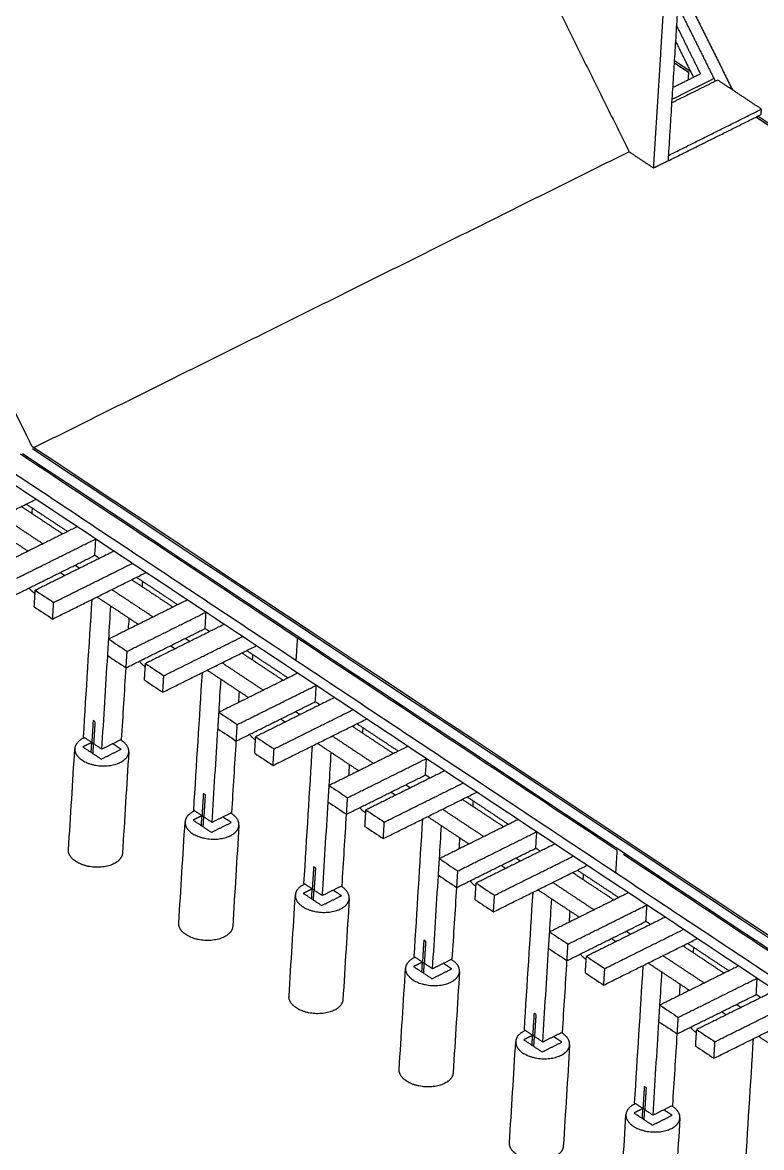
# Model space of a CAD drawing. Header units: centimetres. Extents: x 7653 to 15270, y 5751 to 14937.
# Drawn here: x 11967 to 12690, y 12631 to 13731 of the extents above; entities that cross this region are included whole.
import ezdxf

# ---------------------------------------------------------------- set-up
doc = ezdxf.new("R2010")
doc.units = ezdxf.units.CM
for name, color, linetype, true_color in [('Make2D$Visible$Curves$base', 7, 'Continuous', 0x000000), ('Make2D$Visible$Curves$estructura', 7, 'Continuous', 0x402a2a), ('Make2D$Visible$Curves$techo', 7, 'Continuous', 0x000000)]:
    doc.layers.add(name, color=color, linetype=linetype, true_color=true_color)

msp = doc.modelspace()

# ---------------------------------------------------------------- linework, layer by layer
at = {"layer": 'Make2D$Visible$Curves$base'}
for points, degree in [([(11284.5, 13738.3), (12857.5, 12694.1), (14430.5, 11650)], 2), ([(11283.9, 13727.5), (12856.9, 12683.4), (14429.9, 11639.2)], 2), ([(12619.1, 13682.3), (12612.1, 13686.9), (12605, 13691.6)], 2), ([(12625.1, 13678.3), (12625.1, 13678.3), (12625.1, 13678.3)], 2), ([(12931.9, 13474.6), (12808.3, 13556.7), (12684.8, 13638.7)], 2), ([(11888.7, 13219.5), (11934.6, 13242.3), (11980.5, 13265.1)], 2), ([(11970.8, 13260.3), (11991, 13246.9), (12011.3, 13233.5)], 2), ([(11946.7, 13248.3), (11966.9, 13234.9), (11987.1, 13221.5)], 2), ([(12006.4, 13231.1), (11986.2, 13244.5), (11966, 13257.9)], 2), ([(11976.5, 13250.9), (11976.6, 13252.7), (11976.7, 13254.5), (11976.9, 13256.3)], 3), ([(12050, 13252.7), (12050, 13252.7), (12050, 13252.7)], 2), ([(11932.2, 13241.1), (11952.4, 13227.7), (11972.6, 13214.3)], 2), ([(12020.9, 13238.3), (11982.3, 13219.1), (11943.6, 13199.9)], 2), ([(11961.6, 13187.9), (12000.3, 13207.1), (12038.9, 13226.3)], 2), ([(12028.4, 13233.3), (12028.4, 13233.3), (12028.4, 13233.3), (12028.4, 13233.3)], 3), ([(12037.9, 13210.2), (12038.2, 13215.6), (12038.6, 13220.9), (12038.9, 13226.3)], 3), ([(12081.5, 13231.8), (12081.5, 13231.8), (12081.5, 13231.8)], 2), ([(12086, 13228.9), (12086, 13228.9), (12086, 13228.9)], 2), ([(11960.6, 13171.8), (11999.3, 13191), (12037.9, 13210.2)], 2), ([(12056.9, 13214.4), (12018.2, 13195.2), (11979.6, 13176)], 2), ([(12042.4, 13207.2), (12040.1, 13208.7), (12037.9, 13210.2)], 2), ([(12117.4, 13208), (12117.4, 13208), (12117.4, 13208)], 2), ([(11996.6, 13147.9), (12042.5, 13170.7), (12088.3, 13193.5)], 2), ([(11997.6, 13164.1), (12036.2, 13183.3), (12074.9, 13202.5)], 2), ([(12004.1, 13193.4), (12006.3, 13191.9), (12008.6, 13190.4)], 2), ([(12018.6, 13200.6), (12020.8, 13199.1), (12023.1, 13197.6)], 2), ([(12114.3, 13159.5), (12094.1, 13172.9), (12073.9, 13186.3)], 2), ([(12078.7, 13188.7), (12098.9, 13175.3), (12119.1, 13161.9)], 2), ([(12084.4, 13179.3), (12084.5, 13181.1), (12084.6, 13182.9), (12084.7, 13184.7)], 3), ([(11978.6, 13159.8), (11979.1, 13167.9), (11979.6, 13176)], 2), ([(11979.6, 13176), (11985.6, 13172), (11991.6, 13168), (11997.6, 13164.1)], 3), ([(12054.5, 13176.7), (12074.8, 13163.3), (12095, 13149.9)], 2), ([(12157.9, 13181.1), (12157.9, 13181.1), (12157.9, 13181.1)], 2), ([(11978.6, 13159.8), (11984.6, 13155.9), (11990.6, 13151.9), (11996.6, 13147.9)], 3), ([(11996.6, 13147.9), (11997.1, 13156), (11997.6, 13164.1)], 2), ([(12026.8, 13032.5), (12029.6, 13077.4), (12032.4, 13122.2), (12035.2, 13167.1)], 3), ([(12040, 13169.5), (12060.3, 13156.1), (12080.5, 13142.7)], 2), ([(12128.8, 13166.7), (12090.1, 13147.5), (12051.5, 13128.3)], 2), ([(12051.5, 13128.3), (12052.2, 13139), (12052.8, 13149.8), (12053.5, 13160.6)], 3), ([(12189.4, 13160.2), (12189.4, 13160.2), (12189.4, 13160.2)], 2), ([(12069.5, 13116.3), (12108.1, 13135.5), (12146.8, 13154.7)], 2), ([(12070.8, 13137.9), (12071, 13141.4), (12071.3, 13145), (12071.5, 13148.6)], 3), ([(12145.8, 13138.6), (12146.1, 13144), (12146.4, 13149.3), (12146.8, 13154.7)], 3), ([(12068.5, 13100.2), (12107.1, 13119.4), (12145.8, 13138.6)], 2), ([(12164.7, 13142.8), (12126.1, 13123.6), (12087.5, 13104.4)], 2), ([(12150.3, 13135.6), (12148, 13137.1), (12145.8, 13138.6)], 2), ([(12050.5, 13112.1), (12051, 13120.2), (12051.5, 13128.3)], 2), ([(12051.5, 13128.3), (12057.5, 13124.3), (12063.5, 13120.3), (12069.5, 13116.3)], 3), ([(12105.4, 13092.5), (12144.1, 13111.7), (12182.7, 13130.9)], 2), ([(12126.4, 13129), (12128.7, 13127.5), (12130.9, 13126)], 2), ([(12068.5, 13100.2), (12069, 13108.2), (12069.5, 13116.3)], 2), ([(12104.4, 13076.3), (12150.3, 13099.1), (12196.2, 13121.9)], 2), ([(12111.9, 13121.8), (12114.2, 13120.3), (12116.4, 13118.8)], 2), ([(12186.5, 13117.1), (12206.8, 13103.7), (12227, 13090.3)], 2), ([(12044.8, 13020.6), (12046.7, 13051.1), (12048.6, 13081.6), (12050.5, 13112.1)], 3), ([(12050.5, 13112.1), (12056.5, 13108.1), (12062.5, 13104.1), (12068.5, 13100.2)], 3), ([(12086.4, 13088.2), (12087, 13096.3), (12087.5, 13104.4)], 2), ([(12087.5, 13104.4), (12093.4, 13100.4), (12099.4, 13096.4), (12105.4, 13092.5)], 3), ([(12162.4, 13105.1), (12182.6, 13091.7), (12202.8, 13078.3)], 2), ([(12222.2, 13087.9), (12201.9, 13101.3), (12181.7, 13114.7)], 2), ([(12192.2, 13107.7), (12192.4, 13109.5), (12192.5, 13111.3), (12192.6, 13113.1)], 3), ([(12064.1, 13030.2), (12065.6, 13053.5), (12067, 13076.8), (12068.5, 13100.2)], 3), ([(12134.7, 12960.9), (12137.5, 13005.8), (12140.3, 13050.6), (12143.1, 13095.5)], 3), ([(12147.9, 13097.9), (12168.1, 13084.5), (12188.3, 13071.1)], 2), ([(12236.7, 13095.1), (12198, 13075.9), (12159.4, 13056.7)], 2), ([(12086.4, 13088.2), (12092.4, 13084.3), (12098.4, 13080.3), (12104.4, 13076.3)], 3), ([(12104.4, 13076.3), (12104.9, 13084.4), (12105.4, 13092.5)], 2), ([(12159.4, 13056.7), (12160, 13067.4), (12160.7, 13078.2), (12161.4, 13089)], 3), ([(12177.3, 13044.7), (12216, 13063.9), (12254.6, 13083.1)], 2), ([(12253.6, 13067), (12254, 13072.4), (12254.3, 13077.7), (12254.6, 13083.1)], 3), ([(12178.7, 13066.3), (12178.9, 13069.8), (12179.1, 13073.4), (12179.4, 13077)], 3), ([(12176.3, 13028.6), (12215, 13047.8), (12253.6, 13067)], 2), ([(12272.6, 13071.2), (12234, 13052), (12195.3, 13032.8)], 2), ([(12258.1, 13064), (12255.9, 13065.5), (12253.6, 13067)], 2), ([(12158.4, 13040.5), (12158.9, 13048.6), (12159.4, 13056.7)], 2), ([(12159.4, 13056.7), (12165.4, 13052.7), (12171.3, 13048.7), (12177.3, 13044.7)], 3), ([(12212.3, 13004.7), (12258.2, 13027.5), (12304.1, 13050.3)], 2), ([(12213.3, 13020.9), (12251.9, 13040.1), (12290.6, 13059.3)], 2), ([(12219.8, 13050.2), (12222.1, 13048.7), (12224.3, 13047.2)], 2), ([(12234.3, 13057.4), (12236.5, 13055.9), (12238.8, 13054.4)], 2), ([(12036.2, 13048.7), (12035.6, 13037.9), (12034.9, 13027.1)], 2), ([(12038, 13047.5), (12037.4, 13047.9), (12036.8, 13048.3), (12036.2, 13048.7)], 3), ([(12038, 13047.5), (12037.4, 13036.7), (12036.7, 13025.9)], 2), ([(12152.6, 12949), (12154.5, 12979.5), (12156.4, 13010), (12158.4, 13040.5)], 3), ([(12158.4, 13040.5), (12164.3, 13036.5), (12170.3, 13032.5), (12176.3, 13028.6)], 3), ([(12176.3, 13028.6), (12176.8, 13036.6), (12177.3, 13044.7)], 2), ([(12330, 13016.3), (12309.8, 13029.7), (12289.6, 13043.1)], 2), ([(12294.4, 13045.5), (12314.6, 13032.1), (12334.9, 13018.7)], 2), ([(12300.1, 13036.1), (12300.2, 13037.9), (12300.3, 13039.7), (12300.4, 13041.5)], 3), ([(12044.8, 13020.6), (12035.8, 13026.5), (12026.8, 13032.5)], 2), ([(12064.1, 13030.2), (12054.4, 13025.4), (12044.8, 13020.6)], 2), ([(12172, 12958.6), (12173.4, 12981.9), (12174.9, 13005.2), (12176.3, 13028.6)], 3), ([(12194.3, 13016.6), (12194.8, 13024.7), (12195.3, 13032.8)], 2), ([(12195.3, 13032.8), (12201.3, 13028.8), (12207.3, 13024.8), (12213.3, 13020.9)], 3), ([(12270.3, 13033.5), (12290.5, 13020.1), (12310.7, 13006.7)], 2), ([(12012.1, 12922.1), (12014.2, 12955.1), (12016.3, 12988.1), (12018.3, 13021.1)], 3), ([(12034.9, 13027.1), (12030.5, 13025), (12026.2, 13022.8)], 2), ([(12026.2, 13022.8), (12035.2, 13016.9), (12044.2, 13010.9)], 2), ([(12034.3, 13017.5), (12034.6, 13022.3), (12034.9, 13027.1)], 2), ([(12036.1, 13016.3), (12036.4, 13021.1), (12036.7, 13025.9)], 2), ([(12044.2, 13010.9), (12053.8, 13015.7), (12063.5, 13020.5)], 2), ([(12063.5, 13020.5), (12059.4, 13023.2), (12055.4, 13025.9)], 2), ([(12071.1, 13017.9), (12069, 12984.8), (12067, 12951.8), (12064.9, 12918.8)], 3), ([(12194.3, 13016.6), (12200.3, 13012.7), (12206.3, 13008.7), (12212.3, 13004.7)], 3), ([(12212.3, 13004.7), (12212.8, 13012.8), (12213.3, 13020.9)], 2), ([(12242.5, 12889.3), (12245.3, 12934.2), (12248.1, 12979), (12250.9, 13023.9)], 3), ([(12255.8, 13026.3), (12276, 13012.9), (12296.2, 12999.5)], 2), ([(12344.5, 13023.5), (12305.9, 13004.3), (12267.2, 12985.1)], 2), ([(12267.2, 12985.1), (12267.9, 12995.8), (12268.6, 13006.6), (12269.2, 13017.4)], 3), ([(12285.2, 12973.1), (12323.9, 12992.3), (12362.5, 13011.5)], 2), ([(12286.5, 12994.7), (12286.8, 12998.2), (12287, 13001.8), (12287.2, 13005.4)], 3), ([(12361.5, 12995.4), (12361.8, 13000.8), (12362.2, 13006.1), (12362.5, 13011.5)], 3), ([(12284.2, 12957), (12322.8, 12976.2), (12361.5, 12995.4)], 2), ([(12380.5, 12999.6), (12341.8, 12980.4), (12303.2, 12961.2)], 2), ([(12366, 12992.4), (12363.7, 12993.9), (12361.5, 12995.4)], 2), ([(12266.2, 12968.9), (12266.7, 12977), (12267.2, 12985.1)], 2), ([(12267.2, 12985.1), (12273.2, 12981.1), (12279.2, 12977.1), (12285.2, 12973.1)], 3), ([(12321.2, 12949.3), (12359.8, 12968.5), (12398.5, 12987.7)], 2), ([(12342.2, 12985.8), (12344.4, 12984.3), (12346.7, 12982.8)], 2), ([(12144.1, 12977.1), (12143.4, 12966.3), (12142.7, 12955.5)], 2), ([(12145.9, 12975.9), (12145.3, 12976.3), (12144.7, 12976.7), (12144.1, 12977.1)], 3), ([(12145.9, 12975.9), (12145.2, 12965.1), (12144.5, 12954.3)], 2), ([(12284.2, 12957), (12284.7, 12965), (12285.2, 12973.1)], 2), ([(12320.1, 12933.1), (12366, 12955.9), (12411.9, 12978.7)], 2), ([(12327.7, 12978.6), (12329.9, 12977.1), (12332.2, 12975.6)], 2), ([(12402.3, 12973.9), (12422.5, 12960.5), (12442.7, 12947.1)], 2), ([(12260.5, 12877.4), (12262.4, 12907.9), (12264.3, 12938.4), (12266.2, 12968.9)], 3), ([(12266.2, 12968.9), (12272.2, 12964.9), (12278.2, 12961), (12284.2, 12957)], 3), ([(12378.1, 12961.9), (12398.3, 12948.5), (12418.6, 12935.1)], 2), ([(12437.9, 12944.7), (12417.7, 12958.1), (12397.4, 12971.5)], 2), ([(12408, 12964.5), (12408.1, 12966.3), (12408.2, 12968.1), (12408.3, 12969.9)], 3), ([(12142.7, 12955.5), (12138.4, 12953.4), (12134.1, 12951.2)], 2), ([(12134.1, 12951.2), (12143, 12945.3), (12152, 12939.3)], 2), ([(12152.6, 12949), (12143.6, 12954.9), (12134.7, 12960.9)], 2), ([(12142.1, 12945.9), (12142.4, 12950.7), (12142.7, 12955.5)], 2), ([(12143.9, 12944.7), (12144.2, 12949.5), (12144.5, 12954.3)], 2), ([(12172, 12958.6), (12162.3, 12953.8), (12152.6, 12949)], 2), ([(12171.4, 12948.9), (12167.3, 12951.6), (12163.3, 12954.3)], 2), ([(12279.8, 12887), (12281.3, 12910.3), (12282.7, 12933.6), (12284.2, 12957)], 3), ([(12302.2, 12945), (12302.7, 12953.1), (12303.2, 12961.2)], 2), ([(12303.2, 12961.2), (12309.2, 12957.2), (12315.2, 12953.2), (12321.2, 12949.3)], 3), ([(12350.4, 12817.7), (12353.2, 12862.6), (12356, 12907.4), (12358.8, 12952.3)], 3), ([(12363.6, 12954.7), (12383.8, 12941.3), (12404.1, 12927.9)], 2), ([(12452.4, 12951.9), (12413.7, 12932.7), (12375.1, 12913.5)], 2), ([(12120, 12850.5), (12122.1, 12883.5), (12124.1, 12916.5), (12126.2, 12949.6)], 3), ([(12152, 12939.3), (12161.7, 12944.1), (12171.4, 12948.9)], 2), ([(12178.9, 12946.3), (12176.9, 12913.2), (12174.8, 12880.2), (12172.8, 12847.2)], 3), ([(12302.2, 12945), (12308.2, 12941.1), (12314.2, 12937.1), (12320.1, 12933.1)], 3), ([(12320.1, 12933.1), (12320.7, 12941.2), (12321.2, 12949.3)], 2), ([(12375.1, 12913.5), (12375.8, 12924.2), (12376.4, 12935), (12377.1, 12945.8)], 3), ([(12393.1, 12901.5), (12431.7, 12920.7), (12470.4, 12939.9)], 2), ([(12469.3, 12923.8), (12469.7, 12929.2), (12470, 12934.6), (12470.4, 12939.9)], 3), ([(12394.4, 12923.1), (12394.6, 12926.7), (12394.9, 12930.2), (12395.1, 12933.8)], 3), ([(12392.1, 12885.4), (12430.7, 12904.6), (12469.4, 12923.8)], 2), ([(12488.3, 12928), (12449.7, 12908.8), (12411, 12889.6)], 2), ([(12473.8, 12920.8), (12471.6, 12922.3), (12469.3, 12923.8)], 2), ([(12374.1, 12897.3), (12374.6, 12905.4), (12375.1, 12913.5)], 2), ([(12375.1, 12913.5), (12381.1, 12909.5), (12387.1, 12905.5), (12393.1, 12901.5)], 3), ([(12428, 12861.5), (12473.9, 12884.3), (12519.8, 12907.1)], 2), ([(12429, 12877.7), (12467.7, 12896.9), (12506.3, 12916.1)], 2), ([(12435.5, 12907), (12437.8, 12905.5), (12440, 12904)], 2), ([(12450, 12914.2), (12452.3, 12912.7), (12454.5, 12911.2)], 2), ([(12252, 12905.5), (12251.3, 12894.7), (12250.6, 12883.9)], 2), ([(12253.8, 12904.3), (12253.2, 12904.7), (12252.6, 12905.1), (12252, 12905.5)], 3), ([(12253.8, 12904.3), (12253.1, 12893.5), (12252.4, 12882.8)], 2), ([(12368.4, 12805.8), (12370.3, 12836.3), (12372.2, 12866.8), (12374.1, 12897.3)], 3), ([(12374.1, 12897.3), (12380.1, 12893.3), (12386.1, 12889.4), (12392.1, 12885.4)], 3), ([(12392.1, 12885.4), (12392.6, 12893.5), (12393.1, 12901.5)], 2), ([(12545.8, 12873.1), (12525.5, 12886.5), (12505.3, 12899.9)], 2), ([(12510.1, 12902.3), (12530.4, 12888.9), (12550.6, 12875.5)], 2), ([(12515.8, 12892.9), (12515.9, 12894.7), (12516.1, 12896.5), (12516.2, 12898.3)], 3), ([(12260.5, 12877.4), (12251.5, 12883.3), (12242.5, 12889.3)], 2), ([(12279.8, 12887), (12270.2, 12882.2), (12260.5, 12877.4)], 2), ([(12387.7, 12815.4), (12389.1, 12838.7), (12390.6, 12862), (12392.1, 12885.4)], 3), ([(12410, 12873.4), (12410.5, 12881.5), (12411, 12889.6)], 2), ([(12411, 12889.6), (12417, 12885.6), (12423, 12881.6), (12429, 12877.7)], 3), ([(12486, 12890.3), (12506.2, 12876.9), (12526.4, 12863.5)], 2), ([(12227.9, 12778.9), (12229.9, 12811.9), (12232, 12844.9), (12234.1, 12878)], 3), ([(12250.6, 12883.9), (12246.3, 12881.8), (12241.9, 12879.6)], 2), ([(12241.9, 12879.6), (12250.9, 12873.7), (12259.9, 12867.7)], 2), ([(12250, 12874.3), (12250.3, 12879.1), (12250.6, 12883.9)], 2), ([(12251.8, 12873.1), (12252.1, 12877.9), (12252.4, 12882.8)], 2), ([(12259.9, 12867.7), (12269.6, 12872.5), (12279.2, 12877.3)], 2), ([(12279.2, 12877.3), (12275.2, 12880), (12271.1, 12882.7)], 2), ([(12286.8, 12874.7), (12284.7, 12841.6), (12282.7, 12808.6), (12280.6, 12775.6)], 3), ([(12410, 12873.4), (12416, 12869.5), (12422, 12865.5), (12428, 12861.5)], 3), ([(12428, 12861.5), (12428.5, 12869.6), (12429, 12877.7)], 2), ([(12458.2, 12746.1), (12461, 12791), (12463.9, 12835.8), (12466.7, 12880.7)], 3), ([(12471.5, 12883.1), (12491.7, 12869.7), (12511.9, 12856.3)], 2), ([(12560.2, 12880.3), (12521.6, 12861.1), (12483, 12841.9)], 2), ([(12483, 12841.9), (12483.6, 12852.6), (12484.3, 12863.4), (12485, 12874.2)], 3), ([(12500.9, 12829.9), (12539.6, 12849.1), (12578.2, 12868.3)], 2), ([(12577.2, 12852.2), (12577.5, 12857.6), (12577.9, 12863), (12578.2, 12868.3)], 3), ([(12499.9, 12813.8), (12538.6, 12833), (12577.2, 12852.2)], 2), ([(12502.3, 12851.5), (12502.5, 12855.1), (12502.7, 12858.6), (12502.9, 12862.2)], 3), ([(12596.2, 12856.4), (12557.6, 12837.2), (12518.9, 12818)], 2), ([(12581.7, 12849.2), (12579.5, 12850.7), (12577.2, 12852.2)], 2), ([(12481.9, 12825.7), (12482.4, 12833.8), (12483, 12841.9)], 2), ([(12483, 12841.9), (12488.9, 12837.9), (12494.9, 12833.9), (12500.9, 12829.9)], 3), ([(12536.9, 12806.1), (12575.5, 12825.3), (12614.2, 12844.5)], 2), ([(12557.9, 12842.6), (12560.1, 12841.1), (12562.4, 12839.6)], 2), ([(12359.8, 12833.9), (12359.1, 12823.1), (12358.5, 12812.3)], 2), ([(12361.6, 12832.7), (12361, 12833.1), (12360.4, 12833.5), (12359.8, 12833.9)], 3), ([(12361.6, 12832.7), (12360.9, 12821.9), (12360.3, 12811.2)], 2), ([(12499.9, 12813.8), (12500.4, 12821.9), (12500.9, 12829.9)], 2), ([(12535.9, 12789.9), (12581.8, 12812.7), (12627.7, 12835.5)], 2), ([(12543.4, 12835.4), (12545.6, 12833.9), (12547.9, 12832.4)], 2), ([(12618, 12830.7), (12638.2, 12817.3), (12658.4, 12803.9)], 2), ([(12476.2, 12734.2), (12478.1, 12764.7), (12480, 12795.2), (12481.9, 12825.7)], 3), ([(12481.9, 12825.7), (12487.9, 12821.7), (12493.9, 12817.8), (12499.9, 12813.8)], 3), ([(12593.8, 12818.7), (12614.1, 12805.3), (12634.3, 12791.9)], 2), ([(12653.6, 12801.5), (12633.4, 12814.9), (12613.2, 12828.3)], 2), ([(12623.7, 12821.3), (12623.8, 12823.1), (12623.9, 12824.9), (12624, 12826.7)], 3), ([(12358.5, 12812.3), (12354.1, 12810.2), (12349.8, 12808)], 2), ([(12349.8, 12808), (12358.8, 12802.1), (12367.8, 12796.1)], 2), ([(12368.4, 12805.8), (12359.4, 12811.7), (12350.4, 12817.7)], 2), ([(12357.9, 12802.7), (12358.2, 12807.5), (12358.5, 12812.3)], 2), ([(12359.7, 12801.5), (12360, 12806.3), (12360.3, 12811.2)], 2), ([(12387.7, 12815.4), (12378, 12810.6), (12368.4, 12805.8)], 2), ([(12387.1, 12805.7), (12383, 12808.4), (12379, 12811.1)], 2), ([(12495.5, 12743.8), (12497, 12767.1), (12498.5, 12790.4), (12499.9, 12813.8)], 3), ([(12517.9, 12801.8), (12518.4, 12809.9), (12518.9, 12818)], 2), ([(12518.9, 12818), (12524.9, 12814), (12530.9, 12810), (12536.9, 12806.1)], 3), ([(12566.1, 12674.5), (12568.9, 12719.4), (12571.7, 12764.2), (12574.5, 12809.1)], 3), ([(12579.3, 12811.5), (12599.6, 12798.1), (12619.8, 12784.7)], 2), ([(12668.1, 12808.7), (12629.5, 12789.5), (12590.8, 12770.3)], 2), ([(12335.7, 12707.3), (12337.8, 12740.3), (12339.9, 12773.3), (12341.9, 12806.4)], 3), ([(12367.8, 12796.1), (12377.4, 12800.9), (12387.1, 12805.7)], 2), ([(12394.7, 12803.1), (12392.6, 12770), (12390.5, 12737), (12388.5, 12704)], 3), ([(12517.9, 12801.8), (12523.9, 12797.9), (12529.9, 12793.9), (12535.9, 12789.9)], 3), ([(12535.9, 12789.9), (12536.4, 12798), (12536.9, 12806.1)], 2), ([(12590.8, 12770.3), (12591.5, 12781), (12592.2, 12791.8), (12592.8, 12802.6)], 3), ([(12608.8, 12758.3), (12647.4, 12777.5), (12686.1, 12796.7)], 2), ([(12685.1, 12780.6), (12685.4, 12786), (12685.7, 12791.4), (12686.1, 12796.7)], 3), ([(12610.1, 12779.9), (12610.4, 12783.5), (12610.6, 12787), (12610.8, 12790.6)], 3), ([(12607.8, 12742.2), (12646.4, 12761.4), (12685.1, 12780.6)], 2), ([(12704.1, 12784.8), (12665.4, 12765.6), (12626.8, 12746.4)], 2), ([(12689.6, 12777.6), (12687.3, 12779.1), (12685.1, 12780.6)], 2), ([(12589.8, 12754.1), (12590.3, 12762.2), (12590.8, 12770.3)], 2), ([(12590.8, 12770.3), (12596.8, 12766.3), (12602.8, 12762.3), (12608.8, 12758.3)], 3), ([(12643.7, 12718.3), (12689.6, 12741.1), (12735.5, 12763.9)], 2), ([(12644.7, 12734.5), (12683.4, 12753.7), (12722, 12772.9)], 2), ([(12651.3, 12763.8), (12653.5, 12762.3), (12655.8, 12760.8)], 2), ([(12665.8, 12771), (12668, 12769.5), (12670.2, 12768)], 2), ([(12467.7, 12762.3), (12467, 12751.5), (12466.3, 12740.7)], 2), ([(12469.5, 12761.1), (12468.9, 12761.5), (12468.3, 12761.9), (12467.7, 12762.3)], 3), ([(12469.5, 12761.1), (12468.8, 12750.3), (12468.1, 12739.6)], 2), ([(12584.1, 12662.6), (12586, 12693.1), (12587.9, 12723.6), (12589.8, 12754.1)], 3), ([(12589.8, 12754.1), (12595.8, 12750.1), (12601.8, 12746.2), (12607.8, 12742.2)], 3), ([(12607.8, 12742.2), (12608.3, 12750.3), (12608.8, 12758.3)], 2), ([(12476.2, 12734.2), (12467.2, 12740.2), (12458.2, 12746.1)], 2), ([(12495.5, 12743.8), (12485.9, 12739), (12476.2, 12734.2)], 2), ([(12603.4, 12672.2), (12604.9, 12695.5), (12606.3, 12718.8), (12607.8, 12742.2)], 3), ([(12625.8, 12730.2), (12626.3, 12738.3), (12626.8, 12746.4)], 2), ([(12626.8, 12746.4), (12632.8, 12742.4), (12638.8, 12738.4), (12644.7, 12734.5)], 3), ([(12443.6, 12635.7), (12445.7, 12668.7), (12447.7, 12701.7), (12449.8, 12734.8)], 3), ([(12466.3, 12740.7), (12462, 12738.6), (12457.6, 12736.4)], 2), ([(12457.6, 12736.4), (12466.6, 12730.5), (12475.6, 12724.5)], 2), ([(12465.7, 12731.1), (12466, 12735.9), (12466.3, 12740.7)], 2), ([(12467.5, 12729.9), (12467.8, 12734.7), (12468.1, 12739.6)], 2), ([(12475.6, 12724.5), (12485.3, 12729.3), (12494.9, 12734.1)], 2), ([(12494.9, 12734.1), (12490.9, 12736.8), (12486.8, 12739.5)], 2), ([(12502.5, 12731.5), (12500.5, 12698.4), (12498.4, 12665.4), (12496.3, 12632.4)], 3), ([(12643.7, 12718.3), (12644.2, 12726.4), (12644.7, 12734.5)], 2), ([(12674, 12602.9), (12676.8, 12647.8), (12679.6, 12692.7), (12682.4, 12737.5)], 3), ([(12687.2, 12739.9), (12707.4, 12726.5), (12727.7, 12713.1)], 2), ([(12625.8, 12730.2), (12631.8, 12726.3), (12637.7, 12722.3), (12643.7, 12718.3)], 3), ([(12575.5, 12690.7), (12574.9, 12679.9), (12574.2, 12669.1)], 2), ([(12577.3, 12689.5), (12576.7, 12689.9), (12576.1, 12690.3), (12575.5, 12690.7)], 3), ([(12577.3, 12689.5), (12576.7, 12678.7), (12576, 12668)], 2), ([(12574.2, 12669.2), (12569.9, 12667), (12565.5, 12664.8)], 2), ([(12565.5, 12664.8), (12574.5, 12658.9), (12583.5, 12652.9)], 2), ([(12584.1, 12662.6), (12575.1, 12668.6), (12566.1, 12674.5)], 2), ([(12573.6, 12659.5), (12573.9, 12664.3), (12574.2, 12669.1)], 2), ([(12575.4, 12658.3), (12575.7, 12663.1), (12576, 12668)], 2), ([(12603.4, 12672.2), (12593.7, 12667.4), (12584.1, 12662.6)], 2), ([(12602.8, 12662.5), (12598.8, 12665.2), (12594.7, 12667.9)], 2), ([(12551.5, 12564.1), (12553.5, 12597.1), (12555.6, 12630.1), (12557.6, 12663.2)], 3), ([(12583.5, 12652.9), (12593.1, 12657.7), (12602.8, 12662.5)], 2), ([(12610.4, 12659.9), (12608.3, 12626.8), (12606.3, 12593.8), (12604.2, 12560.8)], 3)]:
    msp.add_open_spline(points, degree=degree, dxfattribs=at)
for points, weights, knots in [([(11979.4, 13172.8), (11979.4, 13172.8), (11979.4, 13172.8), (11975.6, 13175.2), (11973.8, 13178.3)], [0.999967452548, 0.99998372537, 1, 0.920427730249, 0.884091327405], [-0.4000222, -0.4000222, -0.4000222, -0.4, -0.4, -0.2913293, -0.2913293, -0.2913293]), ([(12087.3, 13101.2), (12087.3, 13101.2), (12087.3, 13101.2), (12083.5, 13103.6), (12081.7, 13106.7)], [0.999993648267, 0.999996824099, 1, 0.920427730249, 0.884091327405], [-0.4000043, -0.4000043, -0.4000043, -0.4, -0.4, -0.2913293, -0.2913293, -0.2913293]), ([(12071.1, 13017.9), (12071.5, 13024.2), (12064, 13029.1), (12063.6, 13029.4), (12063.1, 13029.7)], [0.853553390593, 0.853553390593, 1, 0.989744446938, 0.980207083044], [1, 1, 1, 1.2, 1.2, 1.2140059, 1.2140059, 1.2140059]), ([(12018.3, 13021.1), (12017.9, 13014.8), (12025.4, 13009.9), (12043.4, 12998), (12062.7, 13007.6), (12070.7, 13011.5), (12071.1, 13017.9)], [0.853553390593, 0.853553390593, 1, 0.707106781187, 1, 0.853553390593, 0.853553390593], [0.2, 0.2, 0.2, 0.4, 0.4, 0.8, 0.8, 1, 1, 1]), ([(12178.9, 12946.3), (12179.3, 12952.6), (12171.9, 12957.5), (12171.4, 12957.8), (12171, 12958.1)], [0.853553390593, 0.853553390593, 1, 0.989762092032, 0.980239904012], [1, 1, 1, 1.2, 1.2, 1.2139818, 1.2139818, 1.2139818]), ([(12126.2, 12949.6), (12125.8, 12943.2), (12133.2, 12938.3), (12151.2, 12926.4), (12170.5, 12936), (12178.5, 12939.9), (12178.9, 12946.3)], [0.853553390593, 0.853553390593, 1, 0.707106781187, 1, 0.853553390593, 0.853553390593], [0.2, 0.2, 0.2, 0.4, 0.4, 0.8, 0.8, 1, 1, 1]), ([(12064.9, 12918.8), (12064.5, 12912.5), (12056.5, 12908.5), (12037.2, 12898.9), (12019.2, 12910.8), (12011.7, 12915.8), (12012.1, 12922.1)], [0.853553390593, 0.853553390593, 1, 0.707106781187, 1, 0.853581893434, 0.853553396141], [-1, -1, -1, -0.8, -0.8, -0.4, -0.4, -0.2000389, -0.2000389, -0.2000389]), ([(12286.8, 12874.7), (12287.2, 12881), (12279.8, 12885.9), (12279.3, 12886.2), (12278.8, 12886.5)], [0.853553390593, 0.853553390593, 1, 0.989747480293, 0.98021272497], [1, 1, 1, 1.2, 1.2, 1.2140017, 1.2140017, 1.2140017]), ([(12234.1, 12878), (12233.7, 12871.6), (12241.1, 12866.7), (12259.1, 12854.8), (12278.4, 12864.4), (12286.4, 12868.3), (12286.8, 12874.7)], [0.853553390593, 0.853553390593, 1, 0.707106781187, 1, 0.853553390593, 0.853553390593], [0.2, 0.2, 0.2, 0.4, 0.4, 0.8, 0.8, 1, 1, 1]), ([(12172.8, 12847.2), (12172.4, 12840.9), (12164.4, 12836.9), (12145, 12827.3), (12127.1, 12839.2), (12119.6, 12844.2), (12120, 12850.5)], [0.853553390593, 0.853553390593, 1, 0.707106781187, 1, 0.853581893433, 0.853553396141], [-1, -1, -1, -0.8, -0.8, -0.4, -0.4, -0.2000389, -0.2000389, -0.2000389]), ([(12394.7, 12803.1), (12395.1, 12809.4), (12387.6, 12814.3), (12387.2, 12814.6), (12386.7, 12814.9)], [0.853553390593, 0.853553390593, 1, 0.989744446938, 0.980207083044], [1, 1, 1, 1.2, 1.2, 1.2140059, 1.2140059, 1.2140059]), ([(12341.9, 12806.4), (12341.5, 12800), (12349, 12795.1), (12366.9, 12783.2), (12386.3, 12792.8), (12394.3, 12796.8), (12394.7, 12803.1)], [0.853553390593, 0.853553390593, 1, 0.707106781187, 1, 0.853553390593, 0.853553390593], [0.2, 0.2, 0.2, 0.4, 0.4, 0.8, 0.8, 1, 1, 1]), ([(12280.6, 12775.6), (12280.2, 12769.3), (12272.2, 12765.3), (12252.9, 12755.7), (12234.9, 12767.6), (12227.5, 12772.6), (12227.9, 12778.9)], [0.853553390593, 0.853553390593, 1, 0.707106781187, 1, 0.853581893434, 0.853553396141], [-1, -1, -1, -0.8, -0.8, -0.4, -0.4, -0.2000389, -0.2000389, -0.2000389]), ([(12502.5, 12731.5), (12502.9, 12737.8), (12495.5, 12742.7), (12495, 12743), (12494.6, 12743.3)], [0.853553390593, 0.853553390593, 1, 0.989744446938, 0.980207083044], [1, 1, 1, 1.2, 1.2, 1.2140059, 1.2140059, 1.2140059]), ([(12626.6, 12743.2), (12626.6, 12743.2), (12626.6, 12743.2), (12622.8, 12745.7), (12621, 12748.7)], [0.999907551684, 0.999953768545, 1, 0.920427730249, 0.884091327405], [-0.4000631, -0.4000631, -0.4000631, -0.4, -0.4, -0.2913293, -0.2913293, -0.2913293]), ([(12449.8, 12734.8), (12449.4, 12728.4), (12456.8, 12723.5), (12474.8, 12711.6), (12494.1, 12721.2), (12502.1, 12725.2), (12502.5, 12731.5)], [0.853553390593, 0.853553390593, 1, 0.707106781187, 1, 0.853553390593, 0.853553390593], [0.2, 0.2, 0.2, 0.4, 0.4, 0.8, 0.8, 1, 1, 1]), ([(12388.5, 12704), (12388.1, 12697.7), (12380.1, 12693.7), (12360.8, 12684.1), (12342.8, 12696), (12335.3, 12701), (12335.7, 12707.3)], [0.853553390593, 0.853553390593, 1, 0.707106781187, 1, 0.853581893433, 0.853553396141], [-1, -1, -1, -0.8, -0.8, -0.4, -0.4, -0.2000389, -0.2000389, -0.2000389]), ([(12610.4, 12659.9), (12610.8, 12666.2), (12603.3, 12671.1), (12602.9, 12671.4), (12602.4, 12671.7)], [0.853553390593, 0.853553390593, 1, 0.989744446938, 0.980207083044], [1, 1, 1, 1.2, 1.2, 1.2140059, 1.2140059, 1.2140059]), ([(12557.6, 12663.2), (12557.2, 12656.9), (12564.7, 12651.9), (12582.7, 12640), (12602, 12649.6), (12610, 12653.6), (12610.4, 12659.9)], [0.853553390593, 0.853553390593, 1, 0.707106781187, 1, 0.853553390593, 0.853553390593], [0.2, 0.2, 0.2, 0.4, 0.4, 0.8, 0.8, 1, 1, 1]), ([(12496.3, 12632.4), (12495.9, 12626.1), (12487.9, 12622.1), (12468.6, 12612.5), (12450.6, 12624.4), (12443.2, 12629.4), (12443.6, 12635.7)], [0.853553390593, 0.853553390593, 1, 0.707106781187, 1, 0.853581893434, 0.853553396141], [-1, -1, -1, -0.8, -0.8, -0.4, -0.4, -0.2000389, -0.2000389, -0.2000389])]:
    msp.add_rational_spline(points, weights, degree=2, knots=knots, dxfattribs=at)
for points, weights in [([(12026.7, 13031.4), (12018.7, 13027.5), (12018.3, 13021.1)], [1, 0.853553390593, 0.853553390593]), ([(12027.7, 13031.9), (12027.2, 13031.7), (12026.7, 13031.4)], [0.980183759981, 0.989731906684, 1]), ([(12195.1, 13029.6), (12191.4, 13032), (12189.5, 13035.1)], [1, 0.92045391622, 0.884115247554]), ([(12303, 12958), (12299.2, 12960.5), (12297.4, 12963.5)], [1, 0.920427730249, 0.884091327405]), ([(12134.6, 12959.8), (12126.6, 12955.9), (12126.2, 12949.6)], [1, 0.853553390593, 0.853553390593]), ([(12135.6, 12960.3), (12135.1, 12960.1), (12134.6, 12959.8)], [0.980127879358, 0.98970185631, 1]), ([(12242.5, 12888.2), (12234.4, 12884.3), (12234.1, 12878)], [1, 0.853553390593, 0.853553390593]), ([(12243.4, 12888.7), (12242.9, 12888.5), (12242.5, 12888.2)], [0.980142226907, 0.989709572483, 1]), ([(12410.8, 12886.4), (12407.1, 12888.9), (12405.3, 12891.9)], [1, 0.920427730249, 0.884091327405]), ([(12518.7, 12814.8), (12515, 12817.3), (12513.1, 12820.3)], [1, 0.920427730249, 0.884091327405]), ([(12350.3, 12816.6), (12342.3, 12812.7), (12341.9, 12806.4)], [1, 0.853553390593, 0.853553390593]), ([(12351.3, 12817.1), (12350.8, 12816.9), (12350.3, 12816.6)], [0.980150802099, 0.98971418405, 1]), ([(12458.2, 12745), (12450.2, 12741.1), (12449.8, 12734.8)], [1, 0.853553390593, 0.853553390593]), ([(12459.2, 12745.5), (12458.7, 12745.3), (12458.2, 12745)], [0.980182452945, 0.989731203888, 1]), ([(12566, 12673.4), (12558, 12669.5), (12557.6, 12663.2)], [1, 0.853553390593, 0.853553390593]), ([(12567, 12673.9), (12566.5, 12673.7), (12566, 12673.4)], [0.980164191896, 0.989721384502, 1])]:
    msp.add_rational_spline(points, weights, degree=2, dxfattribs=at)
at = {"layer": 'Make2D$Visible$Curves$estructura'}
for points, degree in [([(12607.3, 13727.8), (12618.9, 13704.4), (12630.5, 13681)], 2), ([(12606.3, 13712.6), (12615, 13695.1), (12623.7, 13677.6)], 2), ([(12619.1, 13682.4), (12614.4, 13685.5), (12609.7, 13688.6), (12605, 13691.7)], 3), ([(12620.9, 13683.3), (12615.6, 13686.8), (12610.4, 13690.3), (12605.2, 13693.8)], 3), ([(12630.5, 13681), (12617, 13674.3), (12603.5, 13667.6)], 2), ([(12625.1, 13678.3), (12625.1, 13678.3), (12625.1, 13678.4), (12625.1, 13678.4)], 3), ([(12625.2, 13678.3), (12625.2, 13678.4), (12625.1, 13678.4), (12625.1, 13678.4)], 3), ([(12643.7, 13676.5), (12623.3, 13666.3), (12602.8, 13656.2)], 2), ([(12931.9, 13474.8), (12844.3, 13532.9), (12761.3, 13588), (12684.9, 13638.7)], 3), ([(13498.1, 13101), (13205, 13295.6), (12916, 13487.4), (12686.7, 13639.6)], 3), ([(11976.4, 13317), (12385.6, 13045.4), (12993.7, 12641.7), (13474.2, 12322.8)], 3), ([(11976.8, 13314.7), (12526.1, 12950), (13435.7, 12346.2), (13911.8, 12030.2)], 3), ([(12549.1, 12921.5), (12335.7, 13063.1), (12133.4, 13197.4), (11965.3, 13309)], 3), ([(11967.1, 13309.9), (12515.3, 12946), (13429, 12339.5), (13905.9, 12022.9)], 3), ([(12861.9, 12713.8), (12758.8, 12782.3), (12655.7, 12850.7), (12555.1, 12917.5)], 3)]:
    msp.add_open_spline(points, degree=degree, dxfattribs=at)
for points, knots in [([(12618.6, 13675.1), (12618.7, 13676.4), (12618.9, 13678.8), (12619, 13681.3), (12619.1, 13682.4)], [-0.3828013, -0.3828013, -0.3828013, -0.3828013, -0.25, -0.1310631, -0.1310631, -0.1310631, -0.1310631]), ([(12234.9, 13107.4), (12235, 13108.7), (12235.1, 13109.9), (12235.2, 13111.1), (12235.3, 13113.5), (12235.5, 13115.9), (12235.6, 13118.4), (12235.8, 13120.8), (12235.9, 13123.2), (12236.1, 13125.6), (12236.1, 13126.8), (12236.2, 13127.9), (12236.3, 13129.1)], [4.409898, 4.409898, 4.409898, 4.409898, 8.918952, 8.918952, 8.918952, 17.837903, 17.837903, 17.837903, 26.756855, 26.756855, 26.756855, 30.996616, 30.996616, 30.996616, 30.996616]), ([(12547.7, 12899.8), (12547.8, 12901), (12547.9, 12902.2), (12548, 12903.5), (12548.1, 12905.9), (12548.3, 12908.3), (12548.4, 12910.7), (12548.6, 12913.2), (12548.7, 12915.6), (12548.9, 12918), (12548.9, 12918.6), (12548.9, 12919.2), (12549, 12919.8)], [4.405772, 4.405772, 4.405772, 4.405772, 8.918952, 8.918952, 8.918952, 17.837904, 17.837904, 17.837904, 26.756855, 26.756855, 26.756855, 28.986593, 28.986593, 28.986593, 28.986593]), ([(12549, 12919.8), (12549, 12920), (12549, 12920.2), (12549, 12920.4), (12549, 12920.8), (12549.1, 12921.1), (12549.1, 12921.5)], [28.986593, 28.986593, 28.986593, 28.986593, 29.729839, 29.729839, 29.729839, 30.996953, 30.996953, 30.996953, 30.996953])]:
    msp.add_open_spline(points, degree=3, knots=knots, dxfattribs=at)
at = {"layer": 'Make2D$Visible$Curves$techo'}
for points in [[(11976.4, 13317), (11660.5, 13952.5), (11344.7, 14588)], [(12391.6, 13945.3), (12476.2, 13775.1), (12560.8, 13604.9)], [(12584.7, 13589), (12591.6, 13698.5), (12598.4, 13808)], [(12599.1, 13596.1), (12605.4, 13697.6), (12611.8, 13799.1)], [(12609.9, 13769.9), (12635.9, 13717.7), (12661.8, 13665.4)], [(12608.5, 13747.3), (12626.8, 13710.6), (12645, 13673.8)], [(12647.4, 13675), (12625, 13663.9), (12602.6, 13652.8)], [(12690.2, 13646.6), (12668.8, 13660.8), (12647.4, 13675)], [(12599.4, 13601.4), (12644.8, 13624), (12690.2, 13646.6)], [(12689.9, 13641.3), (12690.1, 13643.9), (12690.2, 13646.6)], [(12599.1, 13596.1), (12644.5, 13618.7), (12689.9, 13641.3)], [(12560.8, 13604.9), (12269.7, 13460.2), (11978.6, 13315.6)], [(12560.8, 13604.9), (12572.7, 13596.9), (12584.7, 13589)], [(12599.1, 13596.1), (12591.9, 13592.5), (12584.7, 13589)]]:
    msp.add_open_spline(points, degree=2, dxfattribs=at)

doc.saveas('drawing.dxf')
